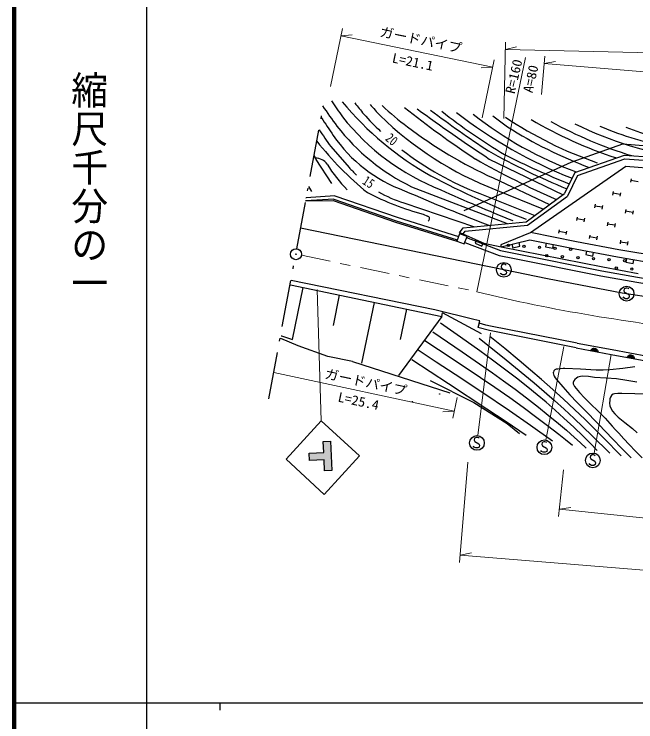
# Model space of a CAD drawing. Units: millimetres, scale not verified. Extents: x 40000 to 680000, y 20000 to 380000.
# Drawn here: x 40000 to 124577, y 202409 to 298702 of the extents above; entities that cross this region are included whole.
import ezdxf
from ezdxf.enums import TextEntityAlignment as Align

# ---------------------------------------------------------------- set-up
doc = ezdxf.new("R2010")
doc.units = ezdxf.units.MM
doc.header["$LTSCALE"] = 1000
for name, pattern in [('USER1', [8.2, 4, -1.4, 1.4, -1.4]), ('USER2', [3, 1.5, -1.5]), ('USER3', [10, 6.4, -1.6, 0.4, -1.6])]:
    doc.linetypes.add(name, pattern=pattern)
for name, color, linetype, lineweight in [('M-BGD', 7, 'Continuous', 25), ('M-BMK', 2, 'USER1', 13), ('M-BMK-HTXT', 7, 'USER2', 13), ('M-BMK-ROW', 30, 'Continuous', 25), ('M-BMK-SRVR', 3, 'Continuous', 25), ('M-OTRS', 6, 'Continuous', 25), ('M-STR-HTXT', 7, 'Continuous', 13), ('M-STR-STR3', 7, 'Continuous', 25), ('M-STR-STRC', 7, 'Continuous', 25), ('M-TTL', 2, 'Continuous', 140), ('M-TTL-BAND', 7, 'Continuous', 25)]:
    doc.layers.add(name, color=color, linetype=linetype, lineweight=lineweight)
doc.styles.add('@ＭＳ ゴシック', font='')
doc.styles.add('ＭＳ ゴシック', font='')
doc.styles.get('@ＭＳ ゴシック').set_extended_font_data('@MS Gothic')
doc.styles.get('ＭＳ ゴシック').set_extended_font_data('MS Gothic')

msp = doc.modelspace()

# ---------------------------------------------------------------- hatches: boundary and pattern name
at = {"layer": 'M-STR-STRC'}
msp.add_hatch(color=256, dxfattribs=at).paths.add_polyline_path([(83058, 240596), (82059, 240555), (82121, 239056), (80122, 238974), (80163, 237975), (82162, 238057), (82223, 236558), (83223, 236600)])

# ---------------------------------------------------------------- linework, layer by layer
at = {"layer": 'M-BGD'}
for p, q in [((105119, 284847), (107120, 283380)), ((83076, 280674), (85564, 277854)), ((116271, 277154), (123017, 279532)), ((123017, 279532), (141275, 278081)), ((81063, 278946), (83179, 275656)), ((104640, 278990), (114673, 274128)), ((116632, 276750), (123083, 279025)), ((123083, 279025), (141236, 277583)), ((105156, 276410), (112847, 272794)), ((116271, 277154), (114877, 274277)), ((116632, 276750), (115273, 273946)), ((80034, 275270), (80470, 274555)), ((94054, 275217), (107063, 270211)), ((105530, 274791), (112003, 272177)), ((83485, 273519), (79639, 273297)), ((79686, 273722), (79715, 273720)), ((83648, 273991), (79715, 273720)), ((103352, 274284), (110817, 271310)), ((109648, 270457), (114877, 274277)), ((109832, 269972), (115273, 273946)), ((93014, 273027), (102607, 269786)), ((95657, 271474), (96225, 271205)), ((78966, 269691), (78992, 269685)), ((100568, 268956), (101106, 269643)), ((101106, 269643), (109648, 270457)), ((101367, 269166), (109832, 269972)), ((78931, 269494), (78957, 269488)), ((101110, 268836), (101367, 269166)), ((97238, 258478), (77701, 262474)), ((77567, 261861), (77591, 261857)), ((77847, 254440), (79313, 261499)), ((83425, 256350), (84280, 260467)), ((87310, 251228), (89024, 259482)), ((92559, 254443), (93416, 258570)), ((103589, 255222), (98294, 258067)), ((98193, 257578), (92301, 249535)), ((103257, 256653), (103103, 256073)), ((116592, 253934), (104786, 256247)), ((76332, 254946), (76352, 254939)), ((76352, 254939), (77847, 254440)), ((86045, 251451), (99266, 247164))]:
    msp.add_line(p, q, dxfattribs=at)
for points in [[(83485, 273519), (91950, 270597), (100282, 267989)], [(83648, 273991), (92106, 271072), (100432, 268466)], [(79639, 273297), (83420, 273330), (91888, 270407), (100223, 267798)], [(101554, 268291), (106179, 266557), (108188, 266132), (119952, 263790), (124808, 262923), (129816, 262120), (135743, 261311), (143709, 260551), (149670, 260178), (154393, 260045), (164665, 260368), (174600, 261285), (183476, 262744), (191275, 264360), (192642, 265045)], [(101308, 267636), (105983, 265883), (108047, 265446), (119822, 263102), (124691, 262232), (129713, 261427)], [(77591, 261857), (98193, 257578), (98294, 258067)], [(104786, 256247), (104184, 256395), (103257, 256653), (103336, 256994), (102535, 257166), (97238, 258478)], [(119327, 239329), (118389, 240284), (117407, 241268), (116142, 242492), (114802, 243739), (113615, 244806), (112362, 245894), (111149, 246910), (109872, 247948), (108328, 249164), (106703, 250405), (105067, 251623), (103352, 252871), (100742, 254734), (98016, 256656)], [(96960, 255465), (100947, 252756), (105064, 249896), (106577, 248816), (108138, 247673), (109705, 246490), (111316, 245236), (112665, 244155), (114049, 243008), (115121, 242091), (116221, 241121), (117006, 240408), (117815, 239658)], [(116454, 253298), (104651, 255662), (103103, 256073)], [(86045, 251451), (82674, 252138), (78650, 253566), (76289, 254588)], [(95887, 254285), (99589, 251827), (103433, 249261), (105395, 247936), (107418, 246531), (109242, 245210), (111123, 243813), (112578, 242719), (114078, 241563), (114997, 240834), (115944, 240066)], [(103265, 254617), (106955, 251649), (110754, 248516), (112107, 247366), (113499, 246152), (114820, 244964), (116174, 243706), (118577, 241388), (121053, 238954)], [(122572, 238623), (120173, 241037), (117669, 243538), (116249, 244919), (114748, 246330), (113289, 247652), (111748, 249000), (110257, 250272), (108695, 251581), (106755, 253187), (104733, 254851)], [(116592, 253934), (121345, 253063), (128548, 251722), (134223, 250814), (137722, 250418), (143576, 250001), (146555, 249906), (150829, 249875), (156441, 249998), (162965, 250464), (170550, 251148)], [(94950, 253037), (97421, 251402), (99991, 249701), (103615, 247297), (107366, 244769), (110249, 242773), (113220, 240658)], [(94091, 251705), (99110, 248432), (104317, 245010), (106938, 243267), (109650, 241435)], [(124421, 250695), (122786, 250466), (121045, 250287), (120120, 250242), (119191, 250243), (117050, 250397), (114935, 250486), (114848, 250482), (114675, 250474), (114325, 250447), (113947, 250406), (113753, 250376), (113569, 250302), (113440, 250178), (113354, 250007), (113343, 249963), (113335, 249920), (113352, 249722), (113431, 249522), (113456, 249476), (113481, 249431), (113617, 249213), (113766, 249003), (114625, 247972), (115598, 246904), (116597, 245867), (117607, 244841), (119511, 242902), (121456, 240861), (122675, 239613), (123952, 238323)], [(124697, 248613), (123353, 248872), (121943, 249085), (120542, 249154), (118953, 249270), (118145, 249396), (117358, 249452), (117043, 249418), (116705, 249313), (116485, 249186), (116289, 249007), (116139, 248801), (116051, 248573), (116043, 248501), (116047, 248418), (116119, 248230), (116248, 248044), (116906, 247238), (117585, 246504), (118468, 245630), (119415, 244706), (120392, 243724), (121376, 242647), (121808, 242164), (122242, 241683), (122943, 240932), (123675, 240153), (124532, 239256), (125438, 238336)], [(96593, 248858), (102543, 245849), (107064, 242986), (108738, 241634)], [(125992, 246989), (124428, 247035), (122656, 247071), (122147, 247089), (121675, 247044), (121473, 246975), (121285, 246844), (121267, 246826), (121250, 246807), (121126, 246599), (121044, 246338), (121028, 246256), (121016, 246175), (121002, 245790), (121061, 245427), (121184, 245086), (121417, 244684), (121723, 244306), (122164, 243876), (123098, 243129), (124134, 242320), (124750, 241754)]]:
    msp.add_lwpolyline(points, dxfattribs=at)
msp.add_lwpolyline([(100223, 267798), (101241, 267433), (101613, 268468), (100594, 268833)], close=True, dxfattribs=at)
for centre, radius, start, end in [((150897, 332773), 83186, 214.02588, 216.35303), ((167169, 341881), 100362, 213.20264, 214.70068), ((117827, 314222), 43066, 219.57324, 240.6123), ((139870, 327894), 67579, 217.64111, 219.28369), ((124515, 317522), 47646, 220.73779, 223.22559), ((112204, 309020), 31736, 225.79492, 233.89404), ((117659, 312088), 40421, 221.87695, 226.5293), ((190253, 410085), 157613, 231.93994, 236.27734), ((250540, 498924), 263927, 233.84619, 236.43945), ((182613, 398866), 142148, 232.79541, 236.67334), ((148326, 348881), 80820, 231.64404, 239.01221), ((139999, 337104), 65338, 232.43018, 248.34961), ((133497, 324130), 49870, 231.50293, 250.00439), ((184063, 351930), 122446, 213.34717, 214.7085), ((109529, 304285), 31629, 218.15674, 248.69629), ((122827, 319041), 47510, 225.95557, 248.6499), ((137172, 330115), 54628, 236.26807, 250.91553), ((140013, 334879), 58593, 239.57861, 252.01904), ((139901, 332323), 55206, 240.87207, 253.27051), ((107066, 301609), 29425, 218.07275, 243.75391), ((130967, 332785), 62003, 232.82666, 245.39844), ((138399, 332372), 58126, 237.44385, 249.71582), ((138289, 328125), 49497, 243.59766, 262.36328), ((138727, 328292), 48697, 246.99805, 259.021), ((139728, 326819), 46545, 249.21045, 269.8916), ((211581, 370909), 157022, 214.04639, 215.0752), ((100043, 293617), 20174, 214.43945, 249.87061), ((114179, 307008), 41752, 217.78418, 231.28223), ((117659, 312088), 40421, 231.95752, 249.26904), ((73315, 275814), 8357, 22.01074, 26.08887), ((151863, 364643), 96905, 240.75146, 247.76758), ((162317, 390525), 124084, 243.37793, 247.84277), ((81045, 277271), 1836, 33.12646, 91.53271), ((164328, 388007), 125203, 240.53955, 246.18115), ((99835, 288973), 20301, 211.8042, 224.29688), ((97830, 288622), 16321, 221.27832, 226.3584), ((154807, 387155), 124812, 242.25, 248.78809), ((97830, 288622), 16321, 239.63037, 252.83984), ((208330, 540190), 289441, 246.53906, 249.04297), ((184882, 463842), 208019, 245.32324, 248.25684), ((105955, 309149), 39056, 242.73633, 254.71094), ((96185, 270872), 336, 290.44727, 83.10449)]:
    msp.add_arc(centre, radius, start, end, dxfattribs=at)
at = {"layer": 'M-BMK'}
msp.add_line((79074, 265889), (102949, 260931), dxfattribs=at)
msp.add_lwpolyline([(125532, 256626), (124542, 256771), (123553, 256918), (122565, 257069), (121577, 257223), (120589, 257380), (119602, 257540), (118615, 257704), (117630, 257871), (116644, 258043), (115660, 258218), (114676, 258398), (113693, 258582), (112711, 258770), (111730, 258963), (110750, 259160), (109770, 259363), (108792, 259571), (107815, 259783), (106839, 260002), (105864, 260225), (104891, 260454), (103919, 260690), (102949, 260930)], dxfattribs=at)
at = {"layer": 'M-BMK-ROW'}
msp.add_lwpolyline([(101229, 271977), (115784, 278571), (122816, 281051), (134007, 280156), (144376, 279327), (150308, 277455), (158285, 272363), (171823, 273444), (177642, 274510), (177536, 275157), (182699, 283245), (183355, 283656), (188690, 287007), (198106, 291674), (202751, 293425), (207465, 280752)], dxfattribs=at)
at = {"layer": 'M-BMK-SRVR'}
msp.add_circle((78340, 266041), 750, dxfattribs=at)
at = {"layer": 'M-OTRS', "linetype": 'USER3'}
for p, q in [((78452, 266783), (81975, 285683)), ((74645, 246360), (78177, 265309))]:
    msp.add_line(p, q, dxfattribs=at)
at = {"layer": 'M-OTRS'}
for radius in [31.3, 25, 18.8, 12.5, 6.3]:
    msp.add_circle((78340, 266041), radius, dxfattribs=at)
at = {"layer": 'M-STR-HTXT'}
for p, q in [((83023, 288854), (84652, 296748)), ((84450, 295769), (86004, 295877)), ((84450, 295769), (105108, 291505)), ((106638, 284525), (106863, 294875)), ((106841, 293876), (108350, 294263)), ((106841, 293876), (193111, 291997)), ((109574, 292808), (102948, 260930)), ((112185, 292972), (111762, 287772)), ((105310, 292484), (103681, 284590)), ((112104, 291975), (113633, 292272)), ((171893, 287107), (112104, 291975)), ((105108, 291505), (103554, 291397)), ((81783, 243374), (81227, 261258)), ((104806, 255339), (103078, 241349)), ((112325, 240748), (114766, 253486)), ((121233, 252395), (118898, 238968)), ((99871, 244703), (75315, 249951)), ((100266, 246552), (99662, 243725)), ((99871, 244703), (98316, 244606)), ((100594, 224106), (101711, 237751)), ((114073, 230330), (114732, 236686)), ((114176, 231325), (115712, 231588)), ((154153, 227180), (114176, 231325)), ((100676, 225103), (102205, 225399)), ((167970, 219598), (100676, 225103))]:
    msp.add_line(p, q, dxfattribs=at)
at = {"layer": 'M-STR-STR3'}
for p, q in [((123942, 276292), (123861, 275819)), ((124887, 275886), (123901, 276056)), ((121492, 274561), (121411, 274087)), ((122437, 274155), (121451, 274324)), ((122478, 274391), (122396, 273918)), ((119042, 272829), (118961, 272356)), ((119987, 272423), (119002, 272592)), ((120028, 272660), (119947, 272187)), ((123224, 272111), (123142, 271638)), ((124169, 271705), (123183, 271874)), ((124209, 271941), (124128, 271468)), ((116592, 271097), (116511, 270624)), ((117537, 270691), (116552, 270861)), ((117578, 270928), (117497, 270455)), ((120774, 270379), (120693, 269906)), ((121719, 269973), (120733, 270143)), ((121759, 270210), (121678, 269737)), ((106615, 263916), (78977, 269597)), ((106271, 267377), (110233, 269000)), ((114143, 269365), (114061, 268892)), ((115088, 268960), (114102, 269129)), ((115128, 269196), (115047, 268723)), ((106257, 267050), (110158, 267995)), ((118324, 268647), (118243, 268174)), ((119269, 268242), (118283, 268411)), ((119310, 268478), (119228, 268005)), ((122505, 267929), (122424, 267456)), ((123491, 267760), (123410, 267287)), ((106257, 267050), (106270, 267300)), ((123451, 267524), (122465, 267693)), ((112569, 262707), (106615, 263916)), ((122708, 260758), (112569, 262707)), ((123324, 260668), (122708, 260758)), ((133517, 259094), (123324, 260668)), ((119393, 252804), (118489, 252975)), ((118520, 253030), (119384, 252866)), ((119376, 252929), (118550, 253085)), ((118621, 253133), (119328, 252999)), ((119280, 253069), (118691, 253181)), ((118800, 253221), (119193, 253147)), ((123751, 252308), (124145, 252237)), ((124348, 251895), (123442, 252058)), ((123473, 252114), (124339, 251958)), ((124330, 252021), (123503, 252169)), ((123573, 252218), (124281, 252090)), ((124233, 252160), (123642, 252266))]:
    msp.add_line(p, q, dxfattribs=at)
for points in [[(110233, 269000), (123216, 278011), (141157, 276586)], [(100627, 268997), (103911, 267552), (106257, 267050), (120095, 264318), (124911, 263428)], [(170023, 264132), (161038, 263426), (153039, 263325), (149804, 263405), (143655, 263749), (139384, 264136), (133705, 264818), (128005, 265665), (122274, 266649), (116508, 267740), (110233, 269000)], [(102910, 267993), (102708, 267535), (103624, 267133), (103825, 267590)], [(110158, 267995), (116316, 266759), (122096, 265665), (127847, 264677), (133572, 263826), (139278, 263141), (143087, 262791)], [(107722, 267405), (107840, 266919), (108812, 267154), (108694, 267640)], [(112394, 267547), (112295, 267056), (113276, 266859), (113374, 267350)], [(117848, 266469), (117755, 265978), (118738, 265792), (118830, 266283)], [(123314, 265456), (123230, 264963), (124215, 264794), (124300, 265287)], [(116454, 253298), (121233, 252395), (128440, 251098), (134147, 250125), (137594, 249627), (143517, 249311), (146493, 249248), (150748, 249190), (156431, 249154)]]:
    msp.add_lwpolyline(points, dxfattribs=at)
for points in [[(118438, 252923), (118500, 253034), (118577, 253121), (118694, 253200), (118804, 253241), (118929, 253258), (119086, 253228), (119197, 253167), (119284, 253089), (119363, 252972), (119404, 252863), (119421, 252737)], [(123392, 252006), (123453, 252117), (123530, 252205), (123646, 252286), (123755, 252327), (123880, 252345), (124038, 252317), (124148, 252256), (124236, 252180), (124317, 252063), (124358, 251954), (124376, 251829)]]:
    msp.add_lwpolyline(points, close=True, dxfattribs=at)
for centre, radius in [((107237, 267238), 150), ((109354, 267101), 150), ((111471, 266964), 150), ((113587, 266827), 150), ((115704, 266690), 150), ((112460, 265837), 150), ((114577, 265700), 150), ((116694, 265563), 150), ((118811, 265426), 150), ((120928, 265289), 150), ((123045, 265151), 150), ((121918, 264162), 150), ((124035, 264025), 150), ((97876, 247018), 20)]:
    msp.add_circle(centre, radius, dxfattribs=at)
msp.add_arc((94149, 245873), 100, 18.84622, 115.91544, dxfattribs=at)
at = {"layer": 'M-STR-STRC'}
for points in [[(106935, 264556), (106855, 264636), (106695, 264676), (106535, 264676), (106295, 264556), (106255, 264316), (106335, 264116), (106895, 263796), (106975, 263596), (106935, 263356), (106735, 263236), (106455, 263236), (106215, 263356), (106135, 263476)], [(123644, 261308), (123564, 261388), (123404, 261428), (123244, 261428), (123004, 261308), (122964, 261068), (123044, 260868), (123604, 260548), (123684, 260348), (123644, 260108), (123444, 259988), (123164, 259988), (122924, 260108), (122844, 260228)], [(103276, 240996), (103196, 241076), (103036, 241116), (102876, 241116), (102636, 240996), (102596, 240756), (102676, 240556), (103236, 240236), (103316, 240036), (103276, 239796), (103076, 239676), (102796, 239676), (102556, 239796), (102476, 239916)], [(112457, 240405), (112377, 240485), (112217, 240525), (112057, 240525), (111817, 240405), (111777, 240165), (111857, 239965), (112417, 239645), (112497, 239445), (112457, 239205), (112257, 239085), (111977, 239085), (111737, 239205), (111657, 239325)], [(119046, 238623), (118966, 238703), (118806, 238743), (118646, 238743), (118406, 238623), (118366, 238383), (118446, 238183), (119006, 237863), (119086, 237663), (119046, 237423), (118846, 237303), (118566, 237303), (118326, 237423), (118246, 237543)]]:
    msp.add_lwpolyline(points, dxfattribs=at)
for points in [[(81783, 243374), (76993, 238172), (82196, 233346), (86984, 238584)], [(82121, 239056), (82059, 240555), (83058, 240596), (83223, 236600), (82224, 236558), (82162, 238057), (80164, 237975), (80122, 238974)]]:
    msp.add_lwpolyline(points, close=True, dxfattribs=at)
for centre in [(106615, 263916), (123324, 260668), (102956, 240356), (112137, 239765), (118726, 237983)]:
    msp.add_circle(centre, 1000, dxfattribs=at)
at = {"layer": 'M-TTL'}
msp.add_line((40000, 380000), (40000, 20000), dxfattribs=at)
at = {"layer": 'M-TTL-BAND'}
for p, q in [((58000, 370000), (58000, 20000)), ((40000, 205000), (579000, 205000)), ((68000, 205000), (68000, 204000))]:
    msp.add_line(p, q, dxfattribs=at)

# ---------------------------------------------------------------- texts
at = {"layer": 'M-BMK-HTXT', "style": 'ＭＳ ゴシック', "width": 0.8}
for s, rotation, p in [('20', 319.7, (90137, 281330)), ('15', 326.7, (87048, 275363))]:
    msp.add_text(s, height=1320, rotation=rotation, dxfattribs=at).set_placement(p, align=Align.BOTTOM_LEFT)
at = {"layer": 'M-STR-HTXT', "style": 'ＭＳ ゴシック', "width": 1.05}
for s, rotation, p in [('ガードパイプ', 348.3, (89571, 295321)), ('L=21.1', 348.3, (91252, 291751)), ('R=160', 76.8, (108465, 287689)), ('A=80', 77.4, (110895, 287829)), ('ガードパイプ', 347.9, (82082, 248793)), ('L=25.4', 347.9, (83866, 245615))]:
    msp.add_text(s, height=1320, rotation=rotation, dxfattribs=at).set_placement(p, align=Align.BOTTOM_LEFT)
at = {"layer": 'M-TTL-BAND', "style": '@ＭＳ ゴシック', "width": 1.05}
msp.add_text('縮尺千分の一', height=3666, rotation=270, dxfattribs=at).set_placement((47277, 291030), align=Align.BOTTOM_LEFT)

doc.saveas('drawing.dxf')
